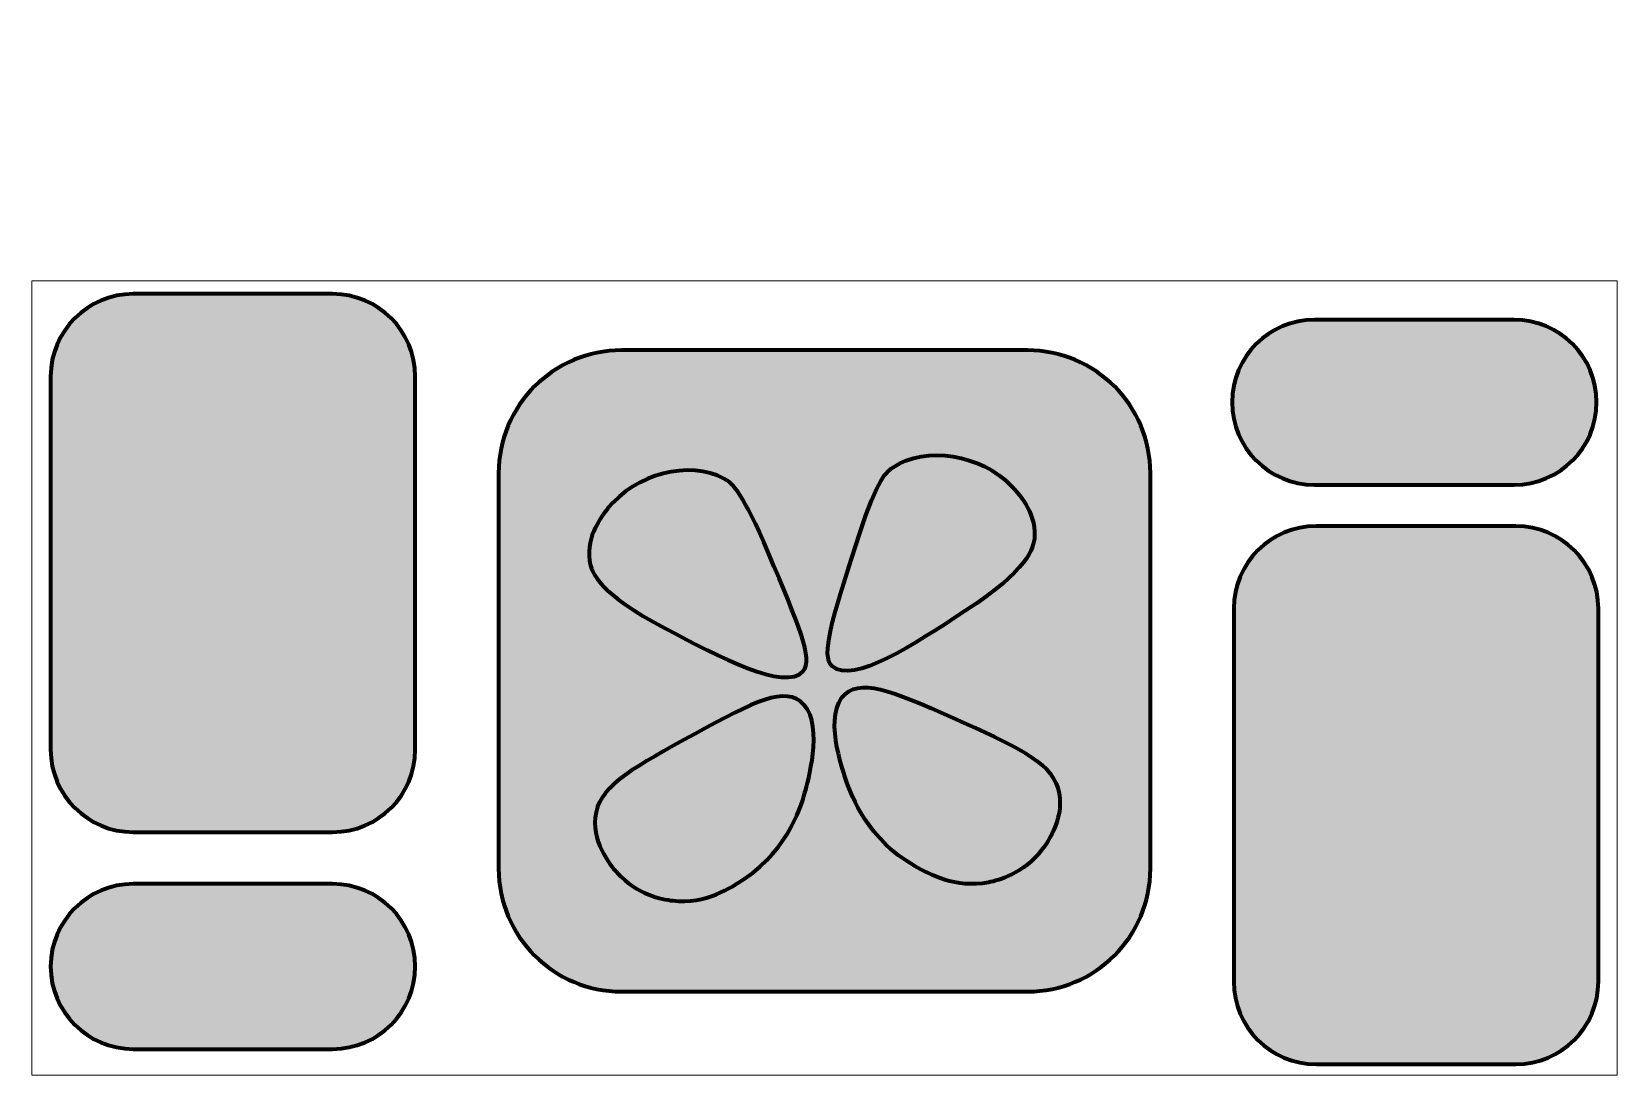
# Model space of a CAD drawing. Extents: x -436 to 486, y -206 to 401.
import ezdxf

# ---------------------------------------------------------------- set-up
doc = ezdxf.new("R2010")
doc.units = 0
doc.header["$MEASUREMENT"] = 0
doc.layers.add('Слой 1', color=7, linetype='Continuous', lineweight=0)

# ---------------------------------------------------------------- blocks, each defined once
blk = doc.blocks.new('Block_0')
at = {"layer": 'Слой 1'}
blk.add_lwpolyline([(486, 256), (486, -206), (-436, -206), (-436, 256)], close=True, dxfattribs=at)

msp = doc.modelspace()

# ---------------------------------------------------------------- hatches: boundary and pattern name
at = {"layer": 'Слой 1', "true_color": 0xa21007, "transparency": 33554687}
h = msp.add_hatch(color=14, dxfattribs=at)
h.dxf.hatch_style = 2
edge = h.paths.add_edge_path()
edge.add_spline(control_points=[(-261, -64.54), (-261, -64.54), (-377, -64.54), (-377, -64.54), (-403.51, -64.54), (-425, -43.05), (-425, -16.54), (-425, -16.54), (-425, 200.46), (-425, 200.46), (-425, 226.97), (-403.51, 248.46), (-377, 248.46), (-377, 248.46), (-261, 248.46), (-261, 248.46), (-234.49, 248.46), (-213, 226.97), (-213, 200.46), (-213, 200.46), (-213, -16.54), (-213, -16.54), (-213, -43.05), (-234.49, -64.54), (-261, -64.54)], knot_values=[0, 0, 0, 0, 1, 1, 1, 2, 2, 2, 3, 3, 3, 4, 4, 4, 5, 5, 5, 6, 6, 6, 7, 7, 7, 8, 8, 8, 8], degree=3, periodic=0)
at = {"layer": 'Слой 1', "true_color": 0x009ee2, "transparency": 33554687}
h = msp.add_hatch(color=142, dxfattribs=at)
h.dxf.hatch_style = 2
edge = h.paths.add_edge_path()
edge.add_spline(control_points=[(426, 137.46), (426, 137.46), (310, 137.46), (310, 137.46), (283.49, 137.46), (262, 158.95), (262, 185.46), (262, 185.46), (262, 185.46), (262, 185.46), (262, 211.97), (283.49, 233.46), (310, 233.46), (310, 233.46), (426, 233.46), (426, 233.46), (452.51, 233.46), (474, 211.97), (474, 185.46), (474, 185.46), (474, 185.46), (474, 185.46), (474, 158.95), (452.51, 137.46), (426, 137.46)], knot_values=[0, 0, 0, 0, 1, 1, 1, 2, 2, 2, 3, 3, 3, 4, 4, 4, 5, 5, 5, 6, 6, 6, 7, 7, 7, 8, 8, 8, 8], degree=3, periodic=0)
at = {"layer": 'Слой 1', "true_color": 0x1d1d1b, "transparency": 33554687}
h = msp.add_hatch(color=250, dxfattribs=at)
h.dxf.hatch_style = 2
edge = h.paths.add_edge_path()
edge.add_spline(control_points=[(143, -157.29), (143, -157.29), (-93, -157.29), (-93, -157.29), (-132.49, -157.29), (-164.5, -125.28), (-164.5, -85.79), (-164.5, -85.79), (-164.5, 144.21), (-164.5, 144.21), (-164.5, 183.7), (-132.49, 215.71), (-93, 215.71), (-93, 215.71), (143, 215.71), (143, 215.71), (182.49, 215.71), (214.5, 183.7), (214.5, 144.21), (214.5, 144.21), (214.5, -85.79), (214.5, -85.79), (214.5, -125.28), (182.49, -157.29), (143, -157.29)], knot_values=[0, 0, 0, 0, 1, 1, 1, 2, 2, 2, 3, 3, 3, 4, 4, 4, 5, 5, 5, 6, 6, 6, 7, 7, 7, 8, 8, 8, 8], degree=3, periodic=0)
at = {"layer": 'Слой 1', "true_color": 0x009ee2, "transparency": 33554687}
h = msp.add_hatch(color=142, dxfattribs=at)
h.dxf.hatch_style = 2
edge = h.paths.add_edge_path()
edge.add_spline(control_points=[(133.64, 136.79), (116.05, 155.03), (84.02, 160.66), (64.77, 147.58), (59.79, 144.19), (54.99, 139.1), (43.18, 102.11), (29.53, 59.35), (22.7, 37.97), (29.47, 31.9), (41.39, 21.2), (77.06, 44.56), (106.88, 64.1), (143.3, 87.95), (146.78, 100.18), (147.15, 107.54), (147.87, 122.04), (137.25, 133.05), (133.64, 136.79)], knot_values=[0, 0, 0, 0, 1, 1, 1, 2, 2, 2, 3, 3, 3, 4, 4, 4, 5, 5, 5, 6, 6, 6, 6], degree=3, periodic=0)
at = {"layer": 'Слой 1', "true_color": 0xbd1622, "transparency": 33554687}
h = msp.add_hatch(color=242, dxfattribs=at)
h.dxf.hatch_style = 2
edge = h.paths.add_edge_path()
edge.add_spline(control_points=[(-100.91, 123.79), (-85.08, 143.58), (-53.72, 152.16), (-33.34, 140.93), (-28.07, 138.02), (-22.81, 133.39), (-7.62, 97.67), (9.95, 56.36), (18.74, 35.7), (12.56, 29.03), (1.68, 17.27), (-36, 37.22), (-67.5, 53.9), (-105.99, 74.27), (-110.59, 86.12), (-111.64, 93.41), (-113.71, 107.78), (-104.15, 119.73), (-100.91, 123.79)], knot_values=[0, 0, 0, 0, 1, 1, 1, 2, 2, 2, 3, 3, 3, 4, 4, 4, 5, 5, 5, 6, 6, 6, 6], degree=3, periodic=0)
at = {"layer": 'Слой 1', "true_color": 0x39a935, "transparency": 33554687}
h = msp.add_hatch(color=95, dxfattribs=at)
h.dxf.hatch_style = 2
edge = h.paths.add_edge_path()
edge.add_spline(control_points=[(427, -199.54), (427, -199.54), (311, -199.54), (311, -199.54), (284.49, -199.54), (263, -178.05), (263, -151.54), (263, -151.54), (263, 65.46), (263, 65.46), (263, 91.97), (284.49, 113.46), (311, 113.46), (311, 113.46), (427, 113.46), (427, 113.46), (453.51, 113.46), (475, 91.97), (475, 65.46), (475, 65.46), (475, -151.54), (475, -151.54), (475, -178.05), (453.51, -199.54), (427, -199.54)], knot_values=[0, 0, 0, 0, 1, 1, 1, 2, 2, 2, 3, 3, 3, 4, 4, 4, 5, 5, 5, 6, 6, 6, 7, 7, 7, 8, 8, 8, 8], degree=3, periodic=0)
at = {"layer": 'Слой 1', "true_color": 0xfcea0d, "transparency": 33554687}
h = msp.add_hatch(color=2, dxfattribs=at)
h.dxf.hatch_style = 2
edge = h.paths.add_edge_path()
edge.add_spline(control_points=[(-56.81, -10.97), (-20.62, 9.03), (-0.6, 20.08), (10.86, 11.59), (24.95, 1.13), (16.27, -31.68), (14.08, -39.97), (12.15, -47.25), (4.6, -74.13), (-21.37, -91.52), (-29.39, -96.89), (-43.86, -106.58), (-63.25, -104.41), (-69.52, -103.71), (-84.03, -100.9), (-95.48, -88.3), (-97.65, -85.91), (-110.09, -72.21), (-108.37, -56.08), (-106.51, -38.75), (-89.4, -28.97), (-56.81, -10.97)], knot_values=[0, 0, 0, 0, 1, 1, 1, 2, 2, 2, 3, 3, 3, 4, 4, 4, 5, 5, 5, 6, 6, 6, 7, 7, 7, 7], degree=3, periodic=0)
at = {"layer": 'Слой 1', "true_color": 0x39a935, "transparency": 33554687}
h = msp.add_hatch(color=95, dxfattribs=at)
h.dxf.hatch_style = 2
edge = h.paths.add_edge_path()
edge.add_spline(control_points=[(106.41, -1.17), (68.73, 15.85), (47.89, 25.27), (37.16, 15.88), (23.94, 4.33), (35.23, -27.68), (38.08, -35.76), (40.59, -42.87), (50.27, -69.06), (77.55, -84.31), (85.97, -89.02), (101.18, -97.52), (120.33, -93.8), (126.52, -92.59), (140.76, -88.63), (151.16, -75.15), (153.13, -72.6), (164.44, -57.94), (161.42, -42), (158.18, -24.88), (140.35, -16.5), (106.41, -1.17)], knot_values=[0, 0, 0, 0, 1, 1, 1, 2, 2, 2, 3, 3, 3, 4, 4, 4, 5, 5, 5, 6, 6, 6, 7, 7, 7, 7], degree=3, periodic=0)
at = {"layer": 'Слой 1', "true_color": 0xfcea0d, "transparency": 33554687}
h = msp.add_hatch(color=2, dxfattribs=at)
h.dxf.hatch_style = 2
edge = h.paths.add_edge_path()
edge.add_spline(control_points=[(-261, -190.71), (-261, -190.71), (-377, -190.71), (-377, -190.71), (-403.51, -190.71), (-425, -169.22), (-425, -142.71), (-425, -142.71), (-425, -142.71), (-425, -142.71), (-425, -116.2), (-403.51, -94.71), (-377, -94.71), (-377, -94.71), (-261, -94.71), (-261, -94.71), (-234.49, -94.71), (-213, -116.2), (-213, -142.71), (-213, -142.71), (-213, -142.71), (-213, -142.71), (-213, -169.22), (-234.49, -190.71), (-261, -190.71)], knot_values=[0, 0, 0, 0, 1, 1, 1, 2, 2, 2, 3, 3, 3, 4, 4, 4, 5, 5, 5, 6, 6, 6, 7, 7, 7, 8, 8, 8, 8], degree=3, periodic=0)

# ---------------------------------------------------------------- linework, layer by layer
at = {"layer": 'Слой 1'}
msp.add_lwpolyline([(-305, 401)], dxfattribs=at)
at = {"layer": 'Слой 1', "color": 250, "lineweight": 211, "true_color": 0x1d1d1b}
for points, knots in [([(-261, -64.54), (-261, -64.54), (-377, -64.54), (-377, -64.54), (-403.51, -64.54), (-425, -43.05), (-425, -16.54), (-425, -16.54), (-425, 200.46), (-425, 200.46), (-425, 226.97), (-403.51, 248.46), (-377, 248.46), (-377, 248.46), (-261, 248.46), (-261, 248.46), (-234.49, 248.46), (-213, 226.97), (-213, 200.46), (-213, 200.46), (-213, -16.54), (-213, -16.54), (-213, -43.05), (-234.49, -64.54), (-261, -64.54)], [0, 0, 0, 0, 1, 1, 1, 2, 2, 2, 3, 3, 3, 4, 4, 4, 5, 5, 5, 6, 6, 6, 7, 7, 7, 8, 8, 8, 8]), ([(426, 137.46), (426, 137.46), (310, 137.46), (310, 137.46), (283.49, 137.46), (262, 158.95), (262, 185.46), (262, 185.46), (262, 185.46), (262, 185.46), (262, 211.97), (283.49, 233.46), (310, 233.46), (310, 233.46), (426, 233.46), (426, 233.46), (452.51, 233.46), (474, 211.97), (474, 185.46), (474, 185.46), (474, 185.46), (474, 185.46), (474, 158.95), (452.51, 137.46), (426, 137.46)], [0, 0, 0, 0, 1, 1, 1, 2, 2, 2, 3, 3, 3, 4, 4, 4, 5, 5, 5, 6, 6, 6, 7, 7, 7, 8, 8, 8, 8]), ([(143, -157.29), (143, -157.29), (-93, -157.29), (-93, -157.29), (-132.49, -157.29), (-164.5, -125.28), (-164.5, -85.79), (-164.5, -85.79), (-164.5, 144.21), (-164.5, 144.21), (-164.5, 183.7), (-132.49, 215.71), (-93, 215.71), (-93, 215.71), (143, 215.71), (143, 215.71), (182.49, 215.71), (214.5, 183.7), (214.5, 144.21), (214.5, 144.21), (214.5, -85.79), (214.5, -85.79), (214.5, -125.28), (182.49, -157.29), (143, -157.29)], [0, 0, 0, 0, 1, 1, 1, 2, 2, 2, 3, 3, 3, 4, 4, 4, 5, 5, 5, 6, 6, 6, 7, 7, 7, 8, 8, 8, 8]), ([(133.64, 136.79), (116.05, 155.03), (84.02, 160.66), (64.77, 147.58), (59.79, 144.19), (54.99, 139.1), (43.18, 102.11), (29.53, 59.35), (22.7, 37.97), (29.47, 31.9), (41.39, 21.2), (77.06, 44.56), (106.88, 64.1), (143.3, 87.95), (146.78, 100.18), (147.15, 107.54), (147.87, 122.04), (137.25, 133.05), (133.64, 136.79)], [0, 0, 0, 0, 1, 1, 1, 2, 2, 2, 3, 3, 3, 4, 4, 4, 5, 5, 5, 6, 6, 6, 6]), ([(-100.91, 123.79), (-85.08, 143.58), (-53.72, 152.16), (-33.34, 140.93), (-28.07, 138.02), (-22.81, 133.39), (-7.62, 97.67), (9.95, 56.36), (18.74, 35.7), (12.56, 29.03), (1.68, 17.27), (-36, 37.22), (-67.5, 53.9), (-105.99, 74.27), (-110.59, 86.12), (-111.64, 93.41), (-113.71, 107.78), (-104.15, 119.73), (-100.91, 123.79)], [0, 0, 0, 0, 1, 1, 1, 2, 2, 2, 3, 3, 3, 4, 4, 4, 5, 5, 5, 6, 6, 6, 6]), ([(427, -199.54), (427, -199.54), (311, -199.54), (311, -199.54), (284.49, -199.54), (263, -178.05), (263, -151.54), (263, -151.54), (263, 65.46), (263, 65.46), (263, 91.97), (284.49, 113.46), (311, 113.46), (311, 113.46), (427, 113.46), (427, 113.46), (453.51, 113.46), (475, 91.97), (475, 65.46), (475, 65.46), (475, -151.54), (475, -151.54), (475, -178.05), (453.51, -199.54), (427, -199.54)], [0, 0, 0, 0, 1, 1, 1, 2, 2, 2, 3, 3, 3, 4, 4, 4, 5, 5, 5, 6, 6, 6, 7, 7, 7, 8, 8, 8, 8]), ([(-56.81, -10.97), (-20.62, 9.03), (-0.6, 20.08), (10.86, 11.59), (24.95, 1.13), (16.27, -31.68), (14.08, -39.97), (12.15, -47.25), (4.6, -74.13), (-21.37, -91.52), (-29.39, -96.89), (-43.86, -106.58), (-63.25, -104.41), (-69.52, -103.71), (-84.03, -100.9), (-95.48, -88.3), (-97.65, -85.91), (-110.09, -72.21), (-108.37, -56.08), (-106.51, -38.75), (-89.4, -28.97), (-56.81, -10.97)], [0, 0, 0, 0, 1, 1, 1, 2, 2, 2, 3, 3, 3, 4, 4, 4, 5, 5, 5, 6, 6, 6, 7, 7, 7, 7]), ([(106.41, -1.17), (68.73, 15.85), (47.89, 25.27), (37.16, 15.88), (23.94, 4.33), (35.23, -27.68), (38.08, -35.76), (40.59, -42.87), (50.27, -69.06), (77.55, -84.31), (85.97, -89.02), (101.18, -97.52), (120.33, -93.8), (126.52, -92.59), (140.76, -88.63), (151.16, -75.15), (153.13, -72.6), (164.44, -57.94), (161.42, -42), (158.18, -24.88), (140.35, -16.5), (106.41, -1.17)], [0, 0, 0, 0, 1, 1, 1, 2, 2, 2, 3, 3, 3, 4, 4, 4, 5, 5, 5, 6, 6, 6, 7, 7, 7, 7]), ([(-261, -190.71), (-261, -190.71), (-377, -190.71), (-377, -190.71), (-403.51, -190.71), (-425, -169.22), (-425, -142.71), (-425, -142.71), (-425, -142.71), (-425, -142.71), (-425, -116.2), (-403.51, -94.71), (-377, -94.71), (-377, -94.71), (-261, -94.71), (-261, -94.71), (-234.49, -94.71), (-213, -116.2), (-213, -142.71), (-213, -142.71), (-213, -142.71), (-213, -142.71), (-213, -169.22), (-234.49, -190.71), (-261, -190.71)], [0, 0, 0, 0, 1, 1, 1, 2, 2, 2, 3, 3, 3, 4, 4, 4, 5, 5, 5, 6, 6, 6, 7, 7, 7, 8, 8, 8, 8])]:
    msp.add_open_spline(points, degree=3, knots=knots, dxfattribs=at)

# ---------------------------------------------------------------- block references
at = {"layer": 'Слой 1'}
msp.add_blockref('Block_0', (0, 0), dxfattribs=at)

doc.saveas('drawing.dxf')
